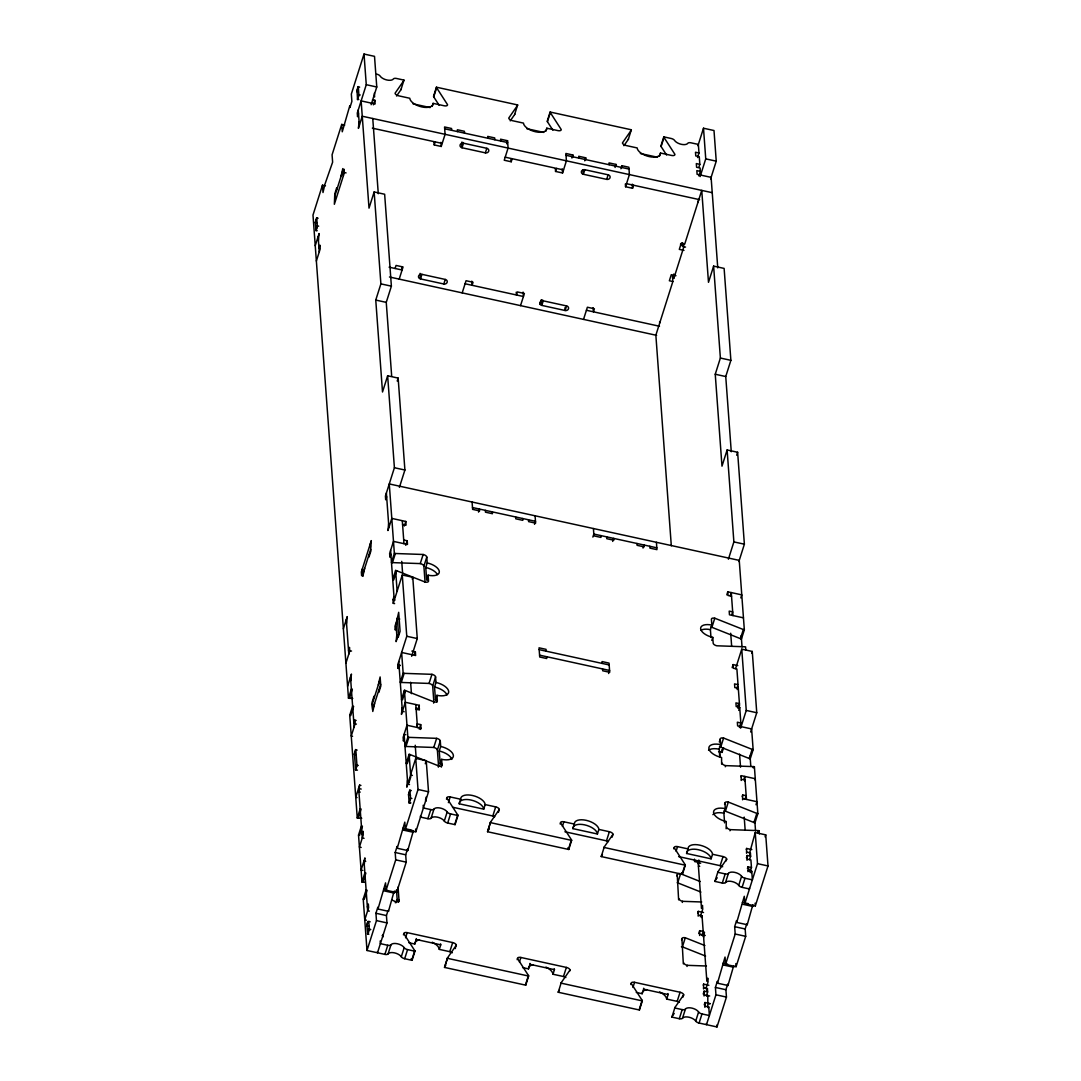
<?xml version="1.0" encoding="UTF-8"?>
<svg xmlns="http://www.w3.org/2000/svg" width="1081" height="1081" viewBox="0 0 1081 1081"><rect width="100%" height="100%" fill="white"/><g stroke="black" fill="none" stroke-linecap="round" stroke-linejoin="round"><path stroke-width="1.5" d="M315.314 222.416L316.679 217.7L317.341 226.321L316.071 230.794L315.328 222.524L316.638 222.821M410.564 798.332L409.172 803.007L408.537 794.413L409.807 789.941L410.564 798.332L411.875 798.494M707.852 1006.938L707.785 995.25L707.217 996.128M325.462 185.837L322.462 185.189L312.99 215.051L348.474 698.177A3.635 1.743 17.6 0 0 349.474 698.312L352.744 698.434M344.717 125.085L341.718 124.423L332.083 154.799L332.624 162.164L324.8 184.621L323.003 192.54L322.462 185.189M371.148 104.708L376.769 86.993L374.512 56.347L364.013 54.05L351.339 94.047L351.879 101.398L349.96 107.478L349.825 105.641L342.258 131.787L341.718 124.423M315.341 222.754L316.787 218.2M356.892 91.628L358.338 87.061M315.247 245.698L319.098 233.55L318.409 240.266M364.013 54.05L366.27 84.696L357.284 113.046L357.554 116.721L358.514 113.681M342.92 170.447L334.894 195.756L335.299 201.269M318.99 248.225L319.949 245.184L320.219 248.873L316.368 261.021M359.095 121.653L358.406 128.369L362.257 116.221L712.244 192.688M373.418 104.83L374.864 100.276L372.526 99.763M396.565 96.02L400.943 89.709L403.943 80.102L396.565 78.481A3.635 1.743 17.6 0 0 393.349 78.994A7.27 3.486 17.6 0 1 386.93 79.994A7.27 3.486 17.6 0 1 380.147 76.102A3.635 1.743 17.6 0 0 376.769 74.157M391.66 375.904L386.255 302.369L391.39 286.168L384.647 194.242L374.148 191.945L369.013 208.147L361.135 100.898L375.134 103.952L374.864 100.276M697.556 157.556L698.988 153.002L698.367 144.422L690.975 142.814A3.635 1.743 17.6 0 0 687.773 143.314A7.27 3.486 17.6 0 1 681.354 144.327A7.27 3.486 17.6 0 1 674.571 140.435A3.635 1.743 17.6 0 0 671.179 138.49L663.802 136.868A3.635 1.743 17.6 0 0 663.991 137.436L674.936 154.38A3.635 1.743 17.6 0 1 671.571 155.448L660.477 153.029A12.107 5.81 17.6 0 1 649.262 156.61A12.107 5.81 17.6 0 1 637.155 147.935L626.075 145.516A3.635 1.743 17.6 0 1 622.44 142.908L631.209 130.274A3.635 1.743 17.6 0 0 631.318 129.774L550.121 112.032A3.635 1.743 17.6 0 0 550.297 112.586L561.242 129.544A3.635 1.743 17.6 0 1 557.877 130.612L546.797 128.193A12.107 5.81 17.6 0 1 535.581 131.774A12.107 5.81 17.6 0 1 523.461 123.099L512.38 120.68A3.635 1.743 17.6 0 1 508.746 118.072L517.515 105.425A3.635 1.743 17.6 0 0 517.623 104.938L436.427 87.196L433.549 96.304A3.635 1.743 17.6 0 0 433.724 96.871L439.197 105.343M433.724 96.871L436.616 87.75A3.635 1.743 17.6 0 1 436.427 87.196M432.157 106.397L433.116 103.357L444.196 105.776A3.635 1.743 17.6 0 0 447.561 104.708L436.616 87.75M399.402 487.355L404.902 470.019L398.146 378.093L387.647 375.796L382.512 391.998L375.756 300.072L380.89 283.871L374.148 191.945M395.092 268.48L396.051 265.44L403.051 266.966L399.2 279.114M451.682 130.328L451.547 128.49L444.548 126.963L445.088 134.314L441.237 146.462L434.238 144.935L435.197 141.895M421.914 274.331L420.482 278.898L443.805 283.992A2.73 2.351 -4.2 0 0 447.156 282.29A2.73 2.351 -4.2 0 0 445.25 279.439L421.914 274.331A2.73 2.351 -4.2 0 0 418.577 276.047A2.73 2.351 -4.2 0 0 420.482 278.898L420.077 273.371M463.479 143.205L462.033 147.759L485.369 152.853A2.73 2.351 -4.2 0 0 488.707 151.151A2.73 2.351 -4.2 0 0 486.801 148.3L463.479 143.205A2.73 2.351 -4.2 0 0 460.128 144.908A2.73 2.351 -4.2 0 0 462.033 147.759L461.709 143.341M397.213 381.039L398.146 378.093M443.805 283.992L445.25 279.439M485.369 152.853L486.801 148.3M343.38 628.737L347.231 616.589L346.528 623.291M387.647 375.796L394.403 467.735L385.417 496.084L385.687 499.76L386.647 496.72M370.607 547.324L371.296 540.608L361.351 572.011L361.622 575.687L362.581 572.646L362.851 576.322L364.648 568.403M370.729 549.189L362.716 574.511L362.311 568.984M510.246 120.869L514.637 114.545L517.623 104.938M506.584 143.759L507.543 140.719L500.544 139.192L500.679 141.03M388.633 523.839L387.944 530.555L391.795 518.407L405.794 521.461L406.064 525.136L402.564 524.38M462.195 292.883L466.046 280.722L473.046 282.263L472.086 285.289L471.775 281.155M345.906 663.207L349.758 651.059L349.487 647.384L348.528 650.411L351.528 651.073M507.543 140.719L508.084 148.083L504.232 160.231L511.232 161.758L512.191 158.718M347.596 686.192L351.447 674.044L350.757 680.746M390.863 554.175L389.903 557.215L389.633 553.54L393.484 541.392L407.483 544.446L407.213 540.77L403.713 540M348.474 698.177L351.366 689.056A3.635 1.743 17.6 0 0 352.352 689.205L349.474 698.312M710.622 627.169A3.635 1.743 17.6 0 1 711.906 627.318L740.444 638.655A3.635 1.743 17.6 0 0 741.458 638.952L744.336 629.831L739.242 560.39L389.268 483.937L394.362 553.364L391.471 562.485A3.635 1.743 17.6 0 0 392.471 562.62L420.252 563.593A3.635 1.743 17.6 0 1 423.887 566.201L425.063 582.132M392.471 562.62L395.362 553.513L423.144 554.485A3.635 1.743 17.6 0 1 426.779 557.093L427.198 562.917L425.752 567.471L426.657 579.727A12.107 5.81 17.6 0 0 428.346 580.024M404.348 526.015L405.794 521.461M349.731 715.244L352.622 706.123A3.635 1.743 17.6 0 1 353.622 706.42L350.73 715.541A3.635 1.743 17.6 0 0 349.731 715.244L357.27 818.02A3.635 1.743 17.6 0 0 358.27 818.155L361.743 818.276M395.619 570.43L392.727 579.551A3.635 1.743 17.6 0 1 393.727 579.848L396.619 570.727A3.635 1.743 17.6 0 0 395.619 570.43L397.132 591.185M405.767 545.324L407.213 540.77M356.149 720.446L354.838 720.162L353.865 723.189L355.176 723.486M394.606 603.617L393.281 603.333L393.011 599.658L393.984 596.617L395.295 596.901M354.838 720.162L355.109 723.838L351.257 735.985L352.568 736.269M393.281 603.333L402.267 574.984L412.766 577.268L417.266 638.56L411.658 656.275M550.121 112.032L547.229 121.153A3.635 1.743 17.6 0 0 547.418 121.707L552.891 130.179M547.418 121.707L550.297 112.586M545.837 131.233L546.797 128.193M396.903 620.237L398.686 612.319L400.092 631.318L398.159 637.398L398.024 635.56M396.214 626.953L395.241 629.993L394.97 626.318L397.376 618.724L398.511 634.047L396.105 641.641L396.795 634.925M380.255 678.814L372.229 704.123L372.634 709.636L380.661 684.327M412.212 579.051L412.766 577.268M420.252 563.593L423.144 554.485M423.887 566.201L426.779 557.093M360.919 785.401L359.608 785.117L355.757 797.265L357.068 797.562M399.375 668.585L398.051 668.301L397.794 664.612L406.767 636.263L402.267 574.984M359.608 785.117L358.906 791.832L360.216 792.116M398.051 668.301L399.024 665.261L400.335 665.545M573.011 156.84L572.876 155.002L565.876 153.461L566.417 160.826L562.566 172.974L555.566 171.447L556.526 168.406M426.657 579.727L428.103 575.173A12.107 5.81 17.6 0 0 439.318 571.592A12.107 5.81 17.6 0 0 427.198 562.917M357.27 818.02L360.162 808.899A3.635 1.743 17.6 0 0 361.162 809.047L358.27 818.155M411.875 651.086L415.374 651.843L415.631 655.518L401.632 652.465L403.159 673.206L400.267 682.327A3.635 1.743 17.6 0 0 401.267 682.462L429.049 683.435A3.635 1.743 17.6 0 1 432.684 686.043L433.9 702.474M401.267 682.462L404.159 673.355L431.941 674.328A3.635 1.743 17.6 0 1 435.575 676.936L435.981 682.449L434.535 687.003L435.481 699.88A12.715 6.094 17.6 0 0 437.265 700.191M520.529 305.626L524.38 293.478L517.38 291.938L516.421 294.978L516.218 292.221M414.401 654.883L415.374 651.843M571.917 158.029L572.876 155.002M358.527 835.086L361.419 825.965A3.635 1.743 17.6 0 1 362.419 826.262L359.541 835.383A3.635 1.743 17.6 0 0 358.527 835.086L361.973 882.028A3.635 1.743 17.6 0 0 362.973 882.177L364.702 882.231M435.981 682.449A12.715 6.094 17.6 0 1 448.696 691.556A12.715 6.094 17.6 0 1 436.927 695.313L437.332 700.826A3.635 1.743 17.6 0 1 433.967 701.907L405.416 690.57A3.635 1.743 17.6 0 0 404.416 690.273L401.524 699.393A3.635 1.743 17.6 0 1 402.537 699.691L404.875 692.286M405.064 691.718L405.416 690.57M362.027 834.275L362.986 831.235L363.257 834.91L359.405 847.058L361.162 847.45M402.132 707.704L401.443 714.406L405.294 702.258L419.293 705.325L419.198 710.136M584.74 160.839L585.699 157.799L578.7 156.272L578.835 158.11M539.96 304.437L541.392 299.883L542.851 300.207M364.256 864.611L364.946 857.895L361.095 870.043L362.851 870.435M404.362 738.039L403.402 741.066L403.132 737.391L406.983 725.243L420.982 728.297L420.617 729.445M543.243 300.842L541.797 305.396L565.133 310.504A2.73 2.351 -4.2 0 0 568.484 308.788A2.73 2.351 -4.2 0 0 566.579 305.937L543.243 300.842A2.73 2.351 -4.2 0 0 539.905 302.545A2.73 2.351 -4.2 0 0 541.797 305.396L541.392 299.883M584.807 169.717L583.362 174.271L606.684 179.365A2.73 2.351 -4.2 0 0 610.035 177.662A2.73 2.351 -4.2 0 0 608.13 174.811L584.807 169.717A2.73 2.351 -4.2 0 0 581.456 171.42A2.73 2.351 -4.2 0 0 583.362 174.271L583.037 169.852M415.699 709.366L416.063 708.231L419.563 709.001M478.532 512.11L479.491 509.07L479.626 510.908L472.627 509.381L472.086 502.03M361.973 882.028L364.865 872.921A3.635 1.743 17.6 0 0 365.864 873.056L362.973 882.177M404.416 690.273L407.861 737.228L404.97 746.336A3.635 1.743 17.6 0 0 405.97 746.485L433.751 747.457A3.635 1.743 17.6 0 1 437.386 750.065L438.589 766.497M405.97 746.485L408.861 737.364L436.643 738.337A3.635 1.743 17.6 0 1 440.278 740.944L440.683 746.458L439.237 751.025L440.183 763.889A12.715 6.094 17.6 0 0 441.967 764.213M417.847 709.879L419.293 705.325M429.049 683.435L431.941 674.328M416.671 725.567L417.212 723.865L420.712 724.621L420.982 728.297M363.23 899.095L366.121 889.987A3.635 1.743 17.6 0 1 367.121 890.285L364.243 899.392A3.635 1.743 17.6 0 0 363.23 899.095L367 950.483L384.89 954.388A3.635 1.743 17.6 0 0 388.093 953.888A7.27 3.486 17.6 0 1 394.511 952.874A7.27 3.486 17.6 0 1 401.294 956.766A3.635 1.743 17.6 0 0 404.686 958.712L412.064 960.333L414.955 951.212A3.635 1.743 17.6 0 0 414.766 950.658L403.821 933.714A3.635 1.743 17.6 0 1 407.186 932.633L452.682 942.578A3.635 1.743 17.6 0 1 456.317 945.172L455.952 946.321M409.118 754.295L406.226 763.402A3.635 1.743 17.6 0 1 407.24 763.699L410.118 754.592A3.635 1.743 17.6 0 0 409.118 754.295L410.78 776.874L408.848 782.955L408.713 781.117M432.684 686.043L435.575 676.936M419.266 729.175L420.712 724.621M367.364 907.054L368.337 904.013L368.607 907.689L364.756 919.836L366.5 920.228M407.483 780.468L406.794 787.184L410.645 775.036L412.388 775.415M410.604 774.591L415.739 758.389L426.238 760.686L428.522 791.778L415.847 831.775L405.348 829.478L404.807 822.128L397.24 848.261L407.74 850.558L413.401 830.721M433.603 703.042L433.967 701.907M435.481 699.88L436.927 695.313M436.967 701.974L437.332 700.826M367.554 933.673L368.986 929.12L370.742 929.498M410.55 797.981L409.104 802.534L410.848 802.913M566.579 305.937L565.133 310.504L564.931 307.747M606.684 179.365L608.13 174.811M367 950.483L376.472 920.607L375.931 913.256L377.85 907.189L377.985 909.026L388.484 911.31L394.133 891.244M377.985 909.026L385.552 882.88L386.093 890.231L396.592 892.528L406.226 862.152L405.686 854.801L407.483 849.098M386.093 890.231L395.727 859.854L395.187 852.504L397.105 846.423L397.24 848.261M425.279 763.727L426.238 760.686M615.075 167.46L616.035 164.434L609.035 162.893L609.171 164.731M405.348 829.478L418.023 789.481L415.739 758.389M433.751 747.457L436.643 738.337M623.926 145.705L628.318 139.381L631.318 129.774M620.913 168.744L621.872 165.704L628.872 167.231L629.412 174.582L625.561 186.743L632.561 188.27L633.52 185.229M437.386 750.065L440.278 740.944M377.418 951.699L377.499 952.78L386.971 922.904L386.43 915.553L387.998 910.621M382.904 936.984L383.16 934.47M425.9 801.305L426.036 797.17M395.308 902.757L395.673 901.608A3.635 1.743 17.6 0 0 399.038 900.541L398.051 887.096M438.305 767.064L438.67 765.916A3.635 1.743 17.6 0 0 442.034 764.848L441.629 759.335A12.715 6.094 17.6 0 0 453.398 755.578A12.715 6.094 17.6 0 0 440.683 746.458M396.227 902.621L397.186 899.581L396.47 889.92M440.183 763.889L441.629 759.335M398.497 902.243L399.038 900.541M441.305 767.132L442.034 764.848M583.524 319.395L587.375 307.234L594.374 308.761L593.415 311.801L593.104 307.666M384.89 954.388L387.768 945.28A3.635 1.743 17.6 0 0 390.984 944.767A7.27 3.486 17.6 0 1 397.403 943.767A7.27 3.486 17.6 0 1 404.186 947.659A3.635 1.743 17.6 0 0 407.564 949.604L414.955 951.212M427.887 818.695L430.765 809.588A3.635 1.743 17.6 0 0 433.981 809.088A7.27 3.486 17.6 0 1 440.399 808.075A7.27 3.486 17.6 0 1 447.183 811.966A3.635 1.743 17.6 0 0 450.574 813.912L457.952 815.52L455.06 824.641L447.683 823.033A3.635 1.743 17.6 0 1 444.291 821.074A7.27 3.486 17.6 0 0 437.508 817.182A7.27 3.486 17.6 0 0 431.089 818.195A3.635 1.743 17.6 0 1 427.887 818.695L420.495 817.087L420.428 816.02M388.093 953.888L390.984 944.767M431.089 818.195L433.981 809.088M403.456 934.849L403.821 933.714M446.467 799.156L446.818 798.021A3.635 1.743 17.6 0 1 450.182 796.94L460.682 799.237A12.715 6.094 17.6 0 1 472.465 795.481A12.715 6.094 17.6 0 1 485.18 804.588L495.679 806.885A3.635 1.743 17.6 0 1 499.314 809.493L498.422 812.331M534.527 524.339L535.487 521.312L472.492 507.543M405.564 937.768L407.186 932.633M448.385 802.643L450.182 796.94M401.294 956.766L404.186 947.659M444.291 821.074L447.183 811.966M663.802 136.868L660.91 145.989A3.635 1.743 17.6 0 0 661.099 146.543L666.572 155.015M661.099 146.543L663.991 137.436M404.686 958.712L407.564 949.604M447.683 823.033L450.574 813.912M659.518 156.069L660.477 153.029M408.888 942.754L414.793 944.037L416.239 939.484A12.715 6.094 17.6 0 1 416.307 938.578M485.18 804.588L483.734 809.142L459.236 803.791L460.682 799.237M412.064 960.333A3.635 1.743 17.6 0 0 411.875 959.766L414.766 950.658M446.818 798.021L457.763 814.966L454.871 824.087A3.635 1.743 17.6 0 1 455.06 824.641M452.317 952.766A3.635 1.743 17.6 0 0 449.791 951.685L439.291 949.388L440.737 944.835A12.715 6.094 17.6 0 0 440.548 943.875M697.948 145.719L703.501 128.22L714 130.517L716.244 161.164L710.636 178.878M569.646 971.157L569.998 970.022A3.635 1.743 17.6 0 0 566.363 967.414L520.866 957.469A3.635 1.743 17.6 0 0 517.502 958.55L528.447 975.494A3.635 1.743 17.6 0 1 528.636 976.048L525.744 985.169L444.548 967.427A3.635 1.743 17.6 0 1 444.656 966.927L447.548 957.82L456.317 945.172M612.103 837.18L613.008 834.329A3.635 1.743 17.6 0 0 609.373 831.721L598.874 829.424A12.715 6.094 17.6 0 0 586.145 820.317A12.715 6.094 17.6 0 0 574.376 824.073L563.877 821.79A3.635 1.743 17.6 0 0 560.512 822.857L571.444 839.802A3.635 1.743 17.6 0 1 571.633 840.369L568.741 849.477L487.558 831.735A3.635 1.743 17.6 0 1 487.653 831.248L490.544 822.128L499.314 809.493M444.548 967.427L447.439 958.32A3.635 1.743 17.6 0 1 447.548 957.82M487.558 831.735L490.436 822.627A3.635 1.743 17.6 0 1 490.544 822.128M449.791 951.685L452.682 942.578M452.547 807.21L492.801 815.993L495.679 806.885M698.867 167.379L699.826 164.339L699.258 156.677L695.759 155.921L695.488 152.245L698.988 153.002M698.894 175.946L700.339 171.393L700.096 168.014L696.596 167.258L696.326 163.582L699.826 164.339M455.236 948.591L455.601 947.456M700.137 176.581L705.744 158.866L703.501 128.22M681.557 245.036L682.273 242.752L682.543 246.427L685.543 247.09M673.801 274.02L673.828 278.466L683.773 247.076L683.503 243.401L682.543 246.427M672.45 276.006L672.855 281.519L655.856 335.191L671.315 545.797M592.861 537.095L593.82 534.055L656.816 547.81M612.697 541.419L613.657 538.379L613.792 540.23L606.792 538.689L606.657 536.852M731.269 451.75L725.743 376.539L730.878 360.338L724.121 268.412L713.622 266.115L708.487 282.317L701.745 190.391L684.732 244.063L681.233 243.293L679.3 249.373L683.976 250.387M643.019 548.053L643.979 545.013L644.114 546.851L637.114 545.324L636.979 543.486M517.15 959.685L517.502 958.55M560.147 823.992L560.512 822.857M608.617 673.504L609.576 670.463L539.581 655.167M519.434 962.036L520.866 957.469M562.431 826.343L563.877 821.79M738.891 561.525L744.377 544.189L737.62 452.263L727.121 449.966L721.986 466.168L715.244 374.242L720.378 358.041L713.622 266.115M522.582 967.59L528.487 968.887L529.933 964.32A12.715 6.094 17.6 0 1 529.987 963.414M598.874 829.424L597.428 833.992L572.93 828.641L574.376 824.073M528.447 975.494L525.569 984.615A3.635 1.743 17.6 0 1 525.744 985.169M568.741 849.477A3.635 1.743 17.6 0 0 568.565 848.923L571.444 839.802M565.863 977.521A3.635 1.743 17.6 0 0 563.485 976.521L552.986 974.238L554.431 969.671A12.715 6.094 17.6 0 0 554.229 968.711M682.962 997.128L683.692 994.858A3.635 1.743 17.6 0 0 680.057 992.25L634.561 982.318A3.635 1.743 17.6 0 0 631.196 983.386L642.141 1000.33A3.635 1.743 17.6 0 1 642.317 1000.898L639.439 1010.005L558.242 992.263L561.228 982.656L569.998 970.022M726.148 860.881L726.689 859.165A3.635 1.743 17.6 0 0 723.054 856.557L712.555 854.274A12.715 6.094 17.6 0 0 699.826 845.153A12.715 6.094 17.6 0 0 688.057 848.909L677.557 846.626A3.635 1.743 17.6 0 0 674.193 847.693L685.138 864.651A3.635 1.743 17.6 0 1 685.313 865.205L682.435 874.313L601.239 856.571L604.238 846.963L613.008 834.329M563.485 976.521L566.363 967.414M564.917 831.762L606.482 840.842L609.373 831.721M736.688 455.209L737.62 452.263M728.391 559.228L733.877 541.905L727.121 449.966M710.974 637.317L710.406 629.655L711.852 625.102L711.42 619.278A3.635 1.743 17.6 0 1 714.784 618.21L743.336 629.534A3.635 1.743 17.6 0 0 744.336 629.831M711.906 627.318L714.784 618.21M711.784 640.398L712.757 637.358A12.107 5.81 17.6 0 1 700.637 628.683A12.107 5.81 17.6 0 1 711.852 625.102M726.81 594.847L727.77 591.807L741.769 594.874L740.809 597.901M730.31 595.617L731.269 592.577L732.959 615.562M731.729 614.913L732.688 611.887L729.189 611.116L729.459 614.792L743.458 617.846M630.831 984.521L631.196 983.386M673.828 848.842L674.193 847.693M740.444 638.655L743.336 629.534M732.161 667.626L733.121 664.585L737.783 665.612M632.939 987.439L634.561 982.318M676.111 851.179L677.557 846.626M735.58 668.639L741.755 649.154L752.254 651.451L756.754 712.73L750.66 731.972M676.868 875.948L677.233 874.813A3.635 1.743 17.6 0 1 680.598 873.745L700.218 881.528M719.324 741.971L720.23 739.12A3.635 1.743 17.6 0 1 723.594 738.053L752.133 749.376A3.635 1.743 17.6 0 0 753.146 749.673L750.255 758.794A3.635 1.743 17.6 0 1 749.241 758.497L720.703 747.16A3.635 1.743 17.6 0 0 719.378 747.012M737.066 687.692L738.039 684.651L736.891 669.031L733.391 668.261L733.121 664.585M737.201 689.529L738.174 686.503L739.566 705.501M719.784 757.24L719.189 749.201L720.635 744.633L720.23 739.12M636.263 992.426L642.168 993.723L643.614 989.169A12.715 6.094 17.6 0 1 643.668 988.25M712.555 854.274L711.109 858.827L686.611 853.477L688.057 848.909M677.192 882.758A3.635 1.743 17.6 0 1 677.706 882.853L680.598 873.745M720.703 747.16L723.594 738.053M751.687 653.221L752.254 651.451M642.141 1000.33L639.249 1009.451A3.635 1.743 17.6 0 1 639.439 1010.005M682.435 874.313A3.635 1.743 17.6 0 0 682.246 873.759L685.138 864.651M718.568 751.66L722.067 752.417L723.581 747.647M678.625 899.851L677.233 874.813M721.622 764.159L721.581 757.511A12.715 6.094 17.6 0 1 708.852 748.403A12.715 6.094 17.6 0 1 720.635 744.633M738.742 710.366L739.701 707.339L736.202 706.569L735.931 702.893L739.431 703.65L737.985 708.217L737.755 705.15M682.26 902.459L682.611 901.324A3.635 1.743 17.6 0 1 678.976 898.716M725.256 766.767L725.621 765.632A3.635 1.743 17.6 0 1 721.986 763.024M739.404 727.513L740.85 722.959L739.701 707.339M697.637 863.841L698.839 860.044M740.634 728.162L746.255 710.433L741.755 649.154M700.326 916.674L702.745 909.08L702.474 905.405L701.501 908.445L698.394 866.003L699.218 861.125M681.571 939.97L681.922 938.821A3.635 1.743 17.6 0 1 685.286 937.754L704.92 945.551M724.567 804.278L724.932 803.142A3.635 1.743 17.6 0 1 728.297 802.061L756.835 813.398A3.635 1.743 17.6 0 0 757.849 813.696L754.957 822.803A3.635 1.743 17.6 0 1 753.943 822.506L725.405 811.182A3.635 1.743 17.6 0 0 723.811 811.034M724.594 822.857L723.892 813.209L725.337 808.656L724.932 803.142M681.449 946.726A3.635 1.743 17.6 0 1 682.408 946.861L685.286 937.754M725.405 811.182L728.297 802.061M679.422 1002.276A3.635 1.743 17.6 0 0 677.165 1001.371L666.666 999.074L668.112 994.52A12.715 6.094 17.6 0 0 667.909 993.547M697.731 913.067L698.272 911.364L703.528 912.499M740.917 776.807L741.269 775.672L755.268 778.725L754.916 779.86M698.191 916.175L698.272 911.364M741.188 780.482L741.269 775.672M683.327 963.874L681.922 938.821M726.135 828.749L726.27 821.519A12.715 6.094 17.6 0 1 713.555 812.412A12.715 6.094 17.6 0 1 725.337 808.656M749.241 758.497L752.133 749.376M743.809 779.469L744.768 776.428L746.458 799.413M701.501 917.512L702.042 915.796L698.542 915.039M744.687 781.252L745.039 780.104L741.539 779.347M686.962 966.468L687.313 965.333A3.635 1.743 17.6 0 1 683.678 962.725M729.959 830.776L730.31 829.64A3.635 1.743 17.6 0 1 726.675 827.033M727.594 984.413L725.905 989.723L726.446 997.074L716.987 1026.95L699.096 1023.045A3.635 1.743 17.6 0 1 695.718 1021.099A7.27 3.486 17.6 0 0 688.935 1017.207A7.27 3.486 17.6 0 0 682.516 1018.207A3.635 1.743 17.6 0 1 679.3 1018.721L671.923 1017.099L674.922 1007.492L683.692 994.858M749.403 887.893L749.484 888.96L742.107 887.352A3.635 1.743 17.6 0 1 738.715 885.407A7.27 3.486 17.6 0 0 731.932 881.515A7.27 3.486 17.6 0 0 725.513 882.528A3.635 1.743 17.6 0 1 722.297 883.028L714.919 881.42L717.919 871.813L726.689 859.165M677.165 1001.371L680.057 992.25M698.785 933.511L699.691 930.66L703.191 931.43L701.934 935.416M722.676 866.759A3.635 1.743 17.6 0 0 720.162 865.678L723.054 856.557M742.147 796.683L742.688 794.967L746.187 795.738L745.106 799.156M699.61 935.484L699.691 930.66M742.606 799.791L742.688 794.967M753.038 767.74L753.403 766.605A3.635 1.743 17.6 0 1 754.389 766.74L757.849 813.696M754.038 767.888L754.389 766.74M702.988 936.619L704.42 932.065L703.731 938.781L706.852 981.224L707.812 978.183L708.082 981.859L705.92 988.696M679.3 1018.721L682.192 1009.6A3.635 1.743 17.6 0 0 685.408 1009.1A7.27 3.486 17.6 0 1 691.826 1008.087A7.27 3.486 17.6 0 1 698.596 1011.978A3.635 1.743 17.6 0 0 701.988 1013.924L709.366 1015.545L708.744 1006.965L705.244 1006.195L704.974 1002.519L710.217 1003.668M722.297 883.028L725.189 873.921A3.635 1.743 17.6 0 0 728.405 873.407A7.27 3.486 17.6 0 1 734.823 872.394A7.27 3.486 17.6 0 1 741.593 876.299A3.635 1.743 17.6 0 0 744.985 878.245L752.376 879.853L751.741 871.272L748.241 870.502L747.971 866.827L751.471 867.597L750.025 872.151L749.795 869.083M682.516 1018.207L685.408 1009.1M725.513 882.528L728.405 873.407M755.997 804.75L756.957 801.71L742.958 798.656M753.943 822.506L756.835 813.398M703.258 985.277L703.623 984.129L708.866 985.277M746.255 849.585L746.62 848.45L751.876 849.598M703.528 988.953L703.623 984.129M746.525 853.26L746.62 848.45M703.231 994.034L704.136 991.182L707.636 991.953L706.379 995.939M746.417 857.774L747.133 855.49L750.633 856.26L749.552 859.679M752.862 904.662L747.228 924.728L736.729 922.431L744.296 896.298L744.823 903.648L755.322 905.946L768.01 865.949L765.726 834.856L755.227 832.573L749.538 853.328M695.718 1021.099L698.596 1011.978M738.715 885.407L741.593 876.299M704.042 995.993L704.136 991.182M747.052 860.314L747.133 855.49M706.663 990.858L707.393 988.575L703.893 987.818M749.673 855.166L750.39 852.882L746.89 852.125M757.74 831.762L758.105 830.613A3.635 1.743 17.6 0 1 759.092 830.762L759.335 833.951M758.376 833.032L759.092 830.762M704.244 1004.803L704.974 1002.519M747.43 868.543L747.971 866.827M699.096 1023.045L701.988 1013.924M742.107 887.352L744.985 878.245M704.88 1007.343L705.244 1006.195M747.876 871.651L748.241 870.502M708.379 1008.1L708.744 1006.965M751.2 872.975L751.741 871.272M706.406 1023.585L706.488 1024.653L715.946 994.79L715.406 987.426L717.338 981.359L717.473 983.197L727.972 985.48L733.648 965.887M717.473 983.197L725.04 957.05L725.581 964.401L736.08 966.698L745.701 936.322L745.16 928.971L746.849 923.647M725.581 964.401L735.202 934.025L734.661 926.674L736.593 920.593L736.729 922.431M765.078 836.883L765.726 834.856M744.823 903.648L757.497 863.651L755.227 832.573M487.653 831.248L489.301 828.87M444.656 966.927L445.75 965.36M602.441 854.503L601.347 856.084A3.635 1.743 17.6 0 0 601.239 856.571M559.445 990.196L558.35 991.777A3.635 1.743 17.6 0 0 558.242 992.263M716.122 879.339L715.027 880.92A3.635 1.743 17.6 0 0 714.919 881.42M716.676 878.556L717.216 877.758M673.125 1015.032L672.031 1016.613A3.635 1.743 17.6 0 0 671.923 1017.099M673.679 1014.235L674.22 1013.451M725.621 765.632L753.403 766.605M730.31 829.64L758.105 830.613M682.611 901.324L701.718 901.986M687.313 965.333L706.42 966.009M366.27 84.696L376.769 86.993M705.744 158.866L716.244 161.164M358.324 86.845L358.906 95.196L357.581 99.668L356.987 90.128L358.108 86.615L359.635 87.129M356.879 91.399L358.189 91.682M413.01 103.83L430.116 107.573M526.69 128.666L543.797 132.409M640.371 153.516L657.491 157.245M360.216 95.006L358.906 94.723L357.46 99.29L358.77 99.574M700.339 171.393L696.84 170.622L697.11 174.298L711.109 177.365L717.757 267.899M444.683 128.801L507.678 142.557M566.012 155.299L629.007 169.068M461.628 142.246L463.087 142.557M372.364 128.166L442.197 143.422M505.192 157.191L563.525 169.933M626.521 183.702L699.61 199.661M680.462 244.198L683.57 244.874M346.069 172.919L343.069 172.257L344.028 169.217L344.299 172.906L334.353 204.295L334.772 193.904L336.691 187.824L336.826 189.661M675.949 275.696L671.287 274.682L669.355 280.763L672.855 281.519M316.774 217.97L318.084 218.254M318.665 226.145L317.341 225.861L315.909 230.415L317.219 230.699M389.092 267.169L402.091 270.007L401.875 267.061M465.087 283.762L523.42 296.505L523.096 292.1M586.415 310.274L659.491 326.246M389.457 276.993L656.613 335.353M380.89 283.871L391.39 286.168M720.378 358.041L730.878 360.338M375.756 300.072L386.255 302.369M715.244 374.242L725.743 376.539M394.403 467.735L404.902 470.019M733.877 541.905L744.377 544.189M731.54 596.253L728.04 595.482L727.77 591.807M393.011 599.658L394.984 600.09M738.039 684.651L734.54 683.895L734.81 687.57L738.309 688.34M396.768 618.4L399.767 619.062M539.176 649.654L609.171 664.95M406.767 636.263L417.266 638.56M746.255 710.433L756.754 712.73M740.85 722.959L737.35 722.203L737.62 725.878L751.619 728.932L753.146 749.673M397.794 664.612L399.754 665.045M404.159 711.757L402.402 711.379L398.754 661.586M405.848 734.742L404.091 734.35L407.753 784.157L409.496 784.536M355.109 723.838L356.419 724.121M357.135 750.133L355.541 749.538L354.392 753.741L355.676 770.118L356.96 765.47L355.825 749.849L354.379 754.403L355.69 754.7M358.27 765.456L356.946 765.172L355.514 769.726L357.473 770.158M747.403 859.165L750.903 859.936L751.471 867.597M418.023 789.481L428.522 791.778M757.497 863.651L768.01 865.949M411.293 790.603L409.983 790.319L408.537 794.873L410.51 795.305M425.387 799.967L426.265 800.156M678.611 856.598L720.162 865.678M699.285 862.584L694.624 861.557L694.434 859.111M359.878 788.792L361.189 789.076M699.353 862.962L700.664 863.26M409.131 802.859L410.429 803.048M698.394 866.003L699.704 866.286M430.765 809.588L423.387 807.98L423.198 805.291M490.436 822.627L571.633 840.369M685.313 865.205L604.13 847.463A3.635 1.743 17.6 0 1 604.238 846.963M725.189 873.921L717.811 872.299A3.635 1.743 17.6 0 1 717.919 871.813M402.889 828.195L411.888 830.167M742.363 902.365L748.363 903.675M403.024 830.032L413.523 832.329M742.498 904.202L752.998 906.5M364.04 838.329L362.297 837.951L358.635 788.157M395.187 852.504L405.686 854.801M734.661 926.674L745.16 928.971M395.727 859.854L406.226 862.152M735.202 934.025L745.701 936.322M365.729 861.314L363.986 860.935L367.635 910.729L369.391 911.107M699.961 934.335L705.217 935.484M383.633 888.96L386.633 889.609M723.108 963.13L727.608 964.117M383.769 890.798L394.268 893.082M723.243 964.968L733.742 967.265M375.931 913.256L386.43 915.553M715.406 987.426L725.905 989.723M376.472 920.607L386.971 922.904M715.946 994.79L726.446 997.074M370.175 921.836C364.473 918.31 368.445 934.2 367.621 934.133C370.54 931.025 368.716 914.675 366.986 926.012L368.959 926.444M704.407 994.858L709.663 996.006M369.013 929.336L370.324 929.633M416.239 939.484L440.737 944.835M529.933 964.32L554.431 969.671M643.614 989.169L668.112 994.52M708.487 1003.506L709.798 1003.803M382.161 935.606L383.255 935.849M367.567 933.903L368.878 934.187M387.768 945.28L380.39 943.659L380.188 940.983M447.439 958.32L528.636 976.048M642.317 1000.898L561.12 983.156A3.635 1.743 17.6 0 1 561.228 982.656M682.192 1009.6L674.814 1007.992A3.635 1.743 17.6 0 1 674.922 1007.492M396.619 570.727L425.171 582.064A3.635 1.743 17.6 0 0 428.535 580.983L428.103 575.173M410.118 754.592L438.67 765.916M677.706 882.853L700.893 892.055M682.408 946.861L705.596 956.077M392.106 900.189L395.673 901.608M681.557 872.705L682.246 873.759M567.876 847.855L568.565 848.923M411.199 958.712L411.875 959.766M745.822 650.1L745.593 646.897A3.635 1.743 17.6 0 0 744.593 646.762L716.811 645.789A3.635 1.743 17.6 0 1 713.176 643.181L712.757 637.358M741.201 635.533L742.039 646.965M750.052 756.078L750.795 766.213M754.903 822.06L755.538 830.83M755.119 903.189L755.322 905.946M750.39 852.882L750.633 856.26M730.702 633.25L731.661 646.303M739.58 754.119L740.539 767.172M744.201 817.101L745.16 830.167M697.785 201.161L697.894 202.539M747.147 923.701L747.228 924.728M721.865 749.66L722.067 752.417M735.85 963.603L736.08 966.698M719.608 751.119L720.054 757.254M727.878 984.223L727.972 985.48M716.838 1025.031L716.987 1026.95M659.599 321.665L659.707 323.043M702.042 915.796L703.191 931.43M707.393 988.575L707.636 991.953M632.25 184.135L632.561 188.27M656.41 542.297L656.951 549.648L649.951 548.121L649.816 546.283M625.359 183.973L625.561 186.743M621.872 165.704L622.007 167.541M616.035 164.434L616.17 166.271M585.699 157.799L585.834 159.637M600.82 535.581L600.955 537.419L593.955 535.892L593.415 528.541M602.171 663.41L602.036 661.572L609.035 663.112L609.711 672.301L602.712 670.774L602.576 668.936M562.255 168.839L562.566 172.974M555.364 168.69L555.566 171.447M511.029 159.002L511.232 161.758M546.175 651.181L546.04 649.343L539.041 647.816L539.716 657.005L546.716 658.532L546.581 656.694M535.081 515.786L535.622 523.15L528.623 521.623L528.487 519.772M494.841 139.76L494.706 137.922L487.707 136.395L487.842 138.233M522.663 518.502L522.799 520.339L515.799 518.812L515.664 516.975M464.519 133.125L464.384 131.287L457.385 129.761L457.52 131.598M492.328 511.881L492.463 513.718L485.464 512.191L485.328 510.354M440.926 142.327L441.237 146.462M434.035 142.179L434.238 144.935M374.35 93.223L374.621 96.912M372.756 118.505L378.282 193.729M402.294 520.704L403.983 543.675M415.793 704.555L417.482 727.54M401.727 561.363L402.564 572.795M410.604 682.246L411.442 693.664M415.226 745.228L416.063 756.646M415.645 829.019L415.847 831.775M358.243 110.005L359.365 125.328M386.376 493.044L388.903 527.514M390.592 550.499L394.254 600.293M395.943 623.278L397.065 638.601M407.645 849.18L407.74 850.558M343.326 175.96L342.799 168.582L341.001 176.5M370.324 543.675L370.878 551.013L368.945 557.08L368.81 555.242M378.336 684.868L380.12 676.949L380.796 686.138L378.877 692.218L378.742 690.381M374.161 698.029L374.026 696.191L372.107 702.258L372.783 711.46L374.567 703.542M388.43 910.513L388.484 911.31M318.138 236.59L319.26 251.9M346.258 619.616L348.798 654.1M350.487 677.071L354.136 726.864M642.168 993.723A12.715 6.094 17.6 0 1 646.911 989.601M659.599 991.899A12.715 6.094 17.6 0 1 666.666 999.074M528.487 968.887A12.715 6.094 17.6 0 1 533.217 964.765M545.919 967.063A12.715 6.094 17.6 0 1 552.986 974.238M414.793 944.037A12.715 6.094 17.6 0 1 419.536 939.93M432.224 942.213A12.715 6.094 17.6 0 1 439.291 949.388M394.795 891.271A12.715 6.094 17.6 0 1 396.578 891.717M398.957 899.905A12.715 6.094 17.6 0 1 397.186 899.581M395.362 553.513A3.635 1.743 17.6 0 1 394.362 553.364M701.11 630.155A12.107 5.81 17.6 0 1 710.406 629.655M425.752 567.471A12.107 5.81 17.6 0 1 437.386 574.511M606.482 840.842A3.635 1.743 17.6 0 1 608.454 841.572M492.801 815.993A3.635 1.743 17.6 0 1 494.733 816.723M457.763 814.966A3.635 1.743 17.6 0 1 457.952 815.52M459.236 803.791A12.715 6.094 17.6 0 1 471.019 800.035A12.715 6.094 17.6 0 1 483.734 809.142M572.93 828.641A12.715 6.094 17.6 0 1 584.699 824.871A12.715 6.094 17.6 0 1 597.428 833.992M686.611 853.477A12.715 6.094 17.6 0 1 698.394 849.72A12.715 6.094 17.6 0 1 711.109 858.827M404.159 673.355A3.635 1.743 17.6 0 1 403.159 673.206M408.861 737.364A3.635 1.743 17.6 0 1 407.861 737.228M712.906 814.669A12.715 6.094 17.6 0 1 723.892 813.209M708.555 750.309A12.715 6.094 17.6 0 1 719.189 749.201M439.237 751.025A12.715 6.094 17.6 0 1 451.831 759.416M434.535 687.003A12.715 6.094 17.6 0 1 446.966 694.907M403.943 80.102A3.635 1.743 17.6 0 1 403.835 80.589L395.065 93.236A3.635 1.743 17.6 0 0 398.7 95.831L409.78 98.263A12.107 5.81 17.6 0 0 421.901 106.938A12.107 5.81 17.6 0 0 433.116 103.357M628.426 138.881A3.635 1.743 17.6 0 1 628.318 139.381M514.745 114.046A3.635 1.743 17.6 0 1 514.637 114.545M401.051 89.21A3.635 1.743 17.6 0 1 400.943 89.709"/></g></svg>
